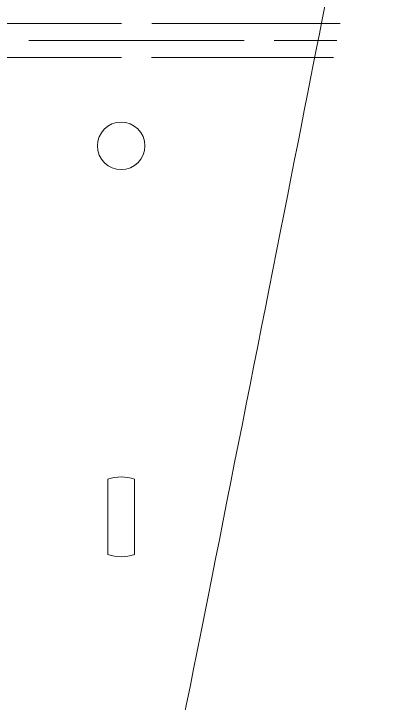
# Model space of a CAD drawing. Header units: inches. Extents: x -5.8 to 5.8, y -5.8 to 5.8.
# Drawn here: x 3.61 to 4.551, y -1.227 to 0.541 of the extents above; entities that cross this region are included whole.
import ezdxf

# ---------------------------------------------------------------- set-up
doc = ezdxf.new("R2010")
doc.units = ezdxf.units.IN
doc.header["$MEASUREMENT"] = 0
doc.layers.add('VIEW_HATCHES', color=7, linetype='Continuous')

msp = doc.modelspace()

# ---------------------------------------------------------------- linework, layer by layer
at = {"layer": 'VIEW_HATCHES', "color": 4, "lineweight": 5}
msp.add_open_spline([(2.1138, 0.9065), (2.1138, 0.9065), (0.9333, 1.8903), (0.9333, 1.8903), (0.9333, 1.8903), (0.8749, 1.9389), (0.841, 2.0109), (0.841, 2.0869), (0.841, 2.0869), (0.8409, 2.1629), (0.875, 2.2353), (0.9333, 2.284), (0.9333, 2.284), (0.9333, 2.284), (2.1138, 3.2677), (2.1138, 3.2677), (2.1138, 3.2677), (2.1138, 3.2677), (2.1138, 3.2677), (2.1138, 3.2677), (2.1138, 3.2677), (2.12, 3.2983), (2.4253, 4.8512), (2.5938, 5.6868), (2.5938, 5.6868), (2.6012, 5.7236), (2.6335, 5.75), (2.671, 5.75), (2.671, 5.75), (2.671, 5.75), (3.92, 5.75), (3.92, 5.75), (3.92, 5.75), (3.9575, 5.75), (3.9898, 5.7235), (3.9972, 5.6868), (3.9972, 5.6868), (4.2007, 4.6773), (4.471, 3.2983), (4.4772, 3.2677), (4.4772, 3.2677), (4.4772, 3.2677), (4.4772, 3.2677), (4.4772, 3.2677), (4.4772, 3.2677), (4.4772, 3.2677), (5.6577, 2.284), (5.6577, 2.284), (5.6577, 2.284), (5.7161, 2.2354), (5.7499, 2.1633), (5.75, 2.0874), (5.75, 2.0874), (5.7501, 2.0114), (5.716, 1.939), (5.6577, 1.8903), (5.6577, 1.8903), (5.6577, 1.8903), (4.4772, 0.9065), (4.4772, 0.9065), (4.4772, 0.9065), (4.4772, 0.9065), (4.4772, 0.9065), (4.4772, 0.9065), (4.4772, 0.9065), (4.471, 0.8759), (4.1554, -0.7278), (3.9972, -1.5126), (3.9972, -1.5126), (3.9898, -1.5493), (3.9575, -1.5757), (3.92, -1.5757), (3.92, -1.5757), (3.92, -1.5757), (2.6709, -1.5757), (2.6709, -1.5757), (2.6709, -1.5757), (2.6335, -1.5757), (2.6012, -1.5493), (2.5938, -1.5126), (2.5938, -1.5126), (2.3902, -0.5031), (2.1199, 0.8759), (2.1138, 0.9065), (2.1138, 0.9065), (2.1138, 0.9065), (2.1138, 0.9065), (2.1138, 0.9065)], degree=3, knots=[0, 0, 0, 0, 0.045455, 0.045455, 0.045455, 0.045455, 0.090909, 0.090909, 0.090909, 0.090909, 0.136364, 0.136364, 0.136364, 0.136364, 0.181818, 0.181818, 0.181818, 0.181818, 0.227273, 0.227273, 0.227273, 0.227273, 0.272727, 0.272727, 0.272727, 0.272727, 0.318182, 0.318182, 0.318182, 0.318182, 0.363636, 0.363636, 0.363636, 0.363636, 0.409091, 0.409091, 0.409091, 0.409091, 0.454545, 0.454545, 0.454545, 0.454545, 0.5, 0.5, 0.5, 0.5, 0.545455, 0.545455, 0.545455, 0.545455, 0.590909, 0.590909, 0.590909, 0.590909, 0.636364, 0.636364, 0.636364, 0.636364, 0.681818, 0.681818, 0.681818, 0.681818, 0.727273, 0.727273, 0.727273, 0.727273, 0.772727, 0.772727, 0.772727, 0.772727, 0.818182, 0.818182, 0.818182, 0.818182, 0.863636, 0.863636, 0.863636, 0.863636, 0.909091, 0.909091, 0.909091, 0.909091, 0.954545, 0.954545, 0.954545, 0.954545, 1, 1, 1, 1], dxfattribs=at)
at = {"layer": 'VIEW_HATCHES', "color": 1, "lineweight": 5}
for points in [[(3.8866, 0.5157), (3.8866, 0.5157), (3.3345, 0.5157), (3.3345, 0.5157)], [(4.4481, 0.5157), (4.4481, 0.5157), (3.9644, 0.5157), (3.9644, 0.5157)], [(4.2015, 0.4723), (4.2015, 0.4723), (3.6493, 0.4723), (3.6493, 0.4723)], [(4.4396, 0.4723), (4.4396, 0.4723), (4.2792, 0.4724), (4.2792, 0.4724)], [(3.8865, 0.429), (3.8865, 0.429), (3.3343, 0.429), (3.3343, 0.429)], [(4.431, 0.429), (4.431, 0.429), (3.9642, 0.429), (3.9642, 0.429)]]:
    msp.add_open_spline(points, degree=3, dxfattribs=at)
at = {"layer": 'VIEW_HATCHES', "lineweight": 5}
for points in [[(3.8981, 0.1425), (3.9311, 0.1491), (3.9525, 0.1813), (3.9459, 0.2144), (3.9459, 0.2144), (3.9392, 0.2474), (3.907, 0.2688), (3.874, 0.2621), (3.874, 0.2621), (3.8409, 0.2555), (3.8196, 0.2233), (3.8262, 0.1902), (3.8262, 0.1902), (3.8329, 0.1572), (3.8651, 0.1358), (3.8981, 0.1425)], [(3.9205, -0.6526), (3.8982, -0.6446), (3.8739, -0.6446), (3.8516, -0.6526), (3.8516, -0.6526), (3.8516, -0.6526), (3.8516, -0.8454), (3.8516, -0.8454), (3.8516, -0.8454), (3.8739, -0.8533), (3.8982, -0.8533), (3.9205, -0.8454), (3.9205, -0.8454), (3.9205, -0.8454), (3.9205, -0.6526), (3.9205, -0.6526)]]:
    msp.add_open_spline(points, degree=3, knots=[0, 0, 0, 0, 0.25, 0.25, 0.25, 0.25, 0.5, 0.5, 0.5, 0.5, 0.75, 0.75, 0.75, 0.75, 1, 1, 1, 1], dxfattribs=at)

doc.saveas('drawing.dxf')
